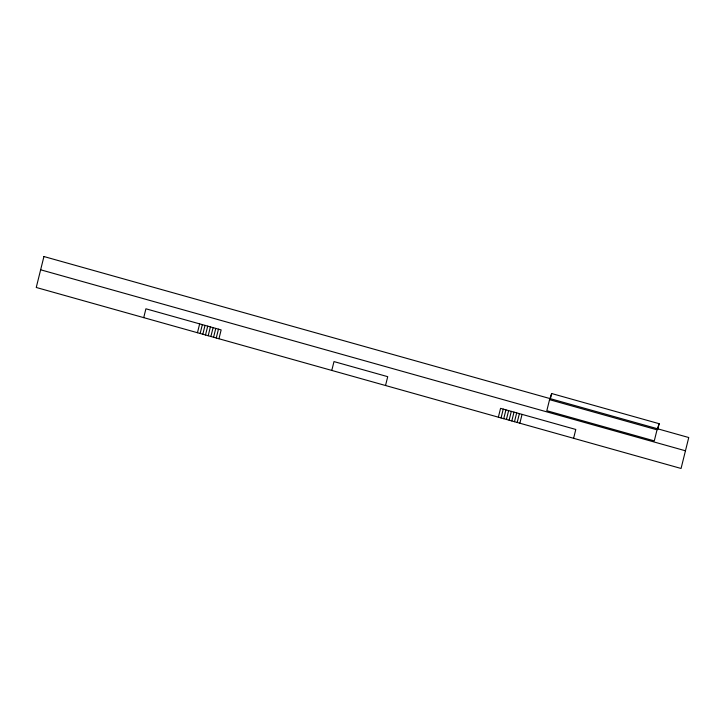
<?xml version="1.0" encoding="UTF-8"?>
<svg xmlns="http://www.w3.org/2000/svg" width="725" height="725" viewBox="0 0 725 725"><rect width="100%" height="100%" fill="white"/><g stroke="black" fill="none" stroke-linecap="round" stroke-linejoin="round"><path stroke-width="1.09" d="M143.722 317.641L145.915 308.796L221.143 329.911L218.95 338.756M197.454 332.721L199.647 323.885M200.145 333.473L202.338 324.637M202.828 334.234L205.021 325.389M205.51 334.986L207.712 326.141M208.202 335.738L210.395 326.903M210.884 336.491L213.087 327.655M213.576 337.243L215.769 328.407M216.258 338.004L218.461 329.159M331.787 370.43L333.989 361.585L387.721 376.674L385.528 385.51M498.365 417.183L500.567 408.347L575.795 429.463L573.602 438.299M501.057 417.935L503.25 409.099M503.739 418.697L505.941 409.852M506.431 419.449L508.624 410.604M509.113 420.201L511.315 411.365M511.805 420.953L513.998 412.117M514.487 421.705L516.68 412.869M517.179 422.467L519.372 413.622M519.861 423.219L522.054 414.374M550.184 399.566L551.68 393.539L659.152 423.699L657.657 429.726M549.912 398.641L551.68 393.539M657.385 428.81L659.152 423.699M40.636 269.791L685.46 450.787M43.935 256.532L36.25 287.472L681.065 468.468L688.75 437.528L43.935 256.532M549.559 399.665L546.813 410.712L654.285 440.882L657.031 429.834L549.559 399.665"/></g></svg>
